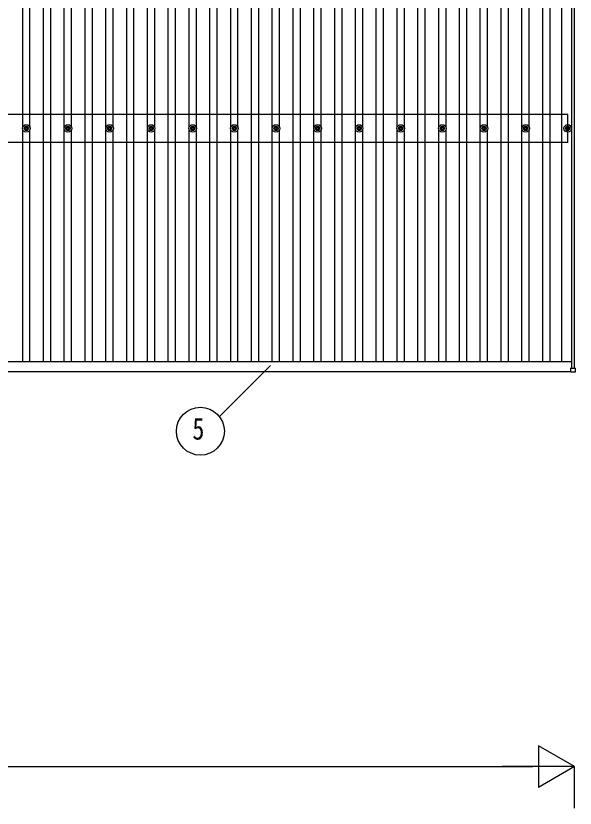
# Model space of a CAD drawing. Units: millimetres, scale not verified. Extents: x -16820 to 16820, y -11880 to 11880.
# Drawn here: x -8164 to -5475, y -32 to 3778 of the extents above; entities that cross this region are included whole.
import ezdxf
from ezdxf.enums import TextEntityAlignment as Align

# ---------------------------------------------------------------- set-up
doc = ezdxf.new("R2010")
doc.units = ezdxf.units.MM
doc.header["$LTSCALE"] = 50
for name, color, linetype in [('0-4_YKK_13', 4, 'Continuous'), ('0-5_YKK_A1', 4, 'Continuous'), ('0-6_YKK_D', 6, 'Continuous')]:
    doc.layers.add(name, color=color, linetype=linetype)
doc.styles.add('ＭＳ ゴシック', font='')
doc.styles.get('ＭＳ ゴシック').set_extended_font_data('MS Gothic')

msp = doc.modelspace()

# ---------------------------------------------------------------- linework, layer by layer
at = {"layer": '0-4_YKK_13'}
for p, q in [((-8115.17, 3246.85), (-8115.17, 3242.43)), ((-8111.67, 3246.85), (-8111.67, 3242.43)), ((-7915.17, 3246.85), (-7915.17, 3242.43)), ((-7911.67, 3246.85), (-7911.67, 3242.43)), ((-7715.17, 3246.85), (-7715.17, 3242.43)), ((-7711.67, 3246.85), (-7711.67, 3242.43)), ((-7515.17, 3246.85), (-7515.17, 3242.43)), ((-7511.67, 3246.85), (-7511.67, 3242.43)), ((-7315.17, 3246.85), (-7315.17, 3242.43)), ((-7311.67, 3246.85), (-7311.67, 3242.43)), ((-7115.17, 3246.85), (-7115.17, 3242.43)), ((-7111.67, 3246.85), (-7111.67, 3242.43)), ((-6915.17, 3246.85), (-6915.17, 3242.43)), ((-6911.67, 3246.85), (-6911.67, 3242.43)), ((-6715.17, 3246.85), (-6715.17, 3242.43)), ((-6711.67, 3246.85), (-6711.67, 3242.43)), ((-6515.17, 3246.85), (-6515.17, 3242.43)), ((-6511.67, 3246.85), (-6511.67, 3242.43)), ((-6315.17, 3246.85), (-6315.17, 3242.43)), ((-6311.67, 3246.85), (-6311.67, 3242.43)), ((-6115.17, 3246.85), (-6115.17, 3242.43)), ((-6111.67, 3246.85), (-6111.67, 3242.43)), ((-5915.17, 3246.85), (-5915.17, 3242.43)), ((-5911.67, 3246.85), (-5911.67, 3242.43)), ((-5715.17, 3246.85), (-5715.17, 3242.43)), ((-5711.67, 3246.85), (-5711.67, 3242.43)), ((-5512.42, 3246.85), (-5512.42, 3242.43)), ((-5508.92, 3246.85), (-5508.92, 3242.43)), ((-8123.42, 3238.6), (-8119.01, 3238.6)), ((-8123.42, 3235.1), (-8119.01, 3235.1)), ((-8115.17, 3231.27), (-8115.17, 3226.85)), ((-8111.67, 3231.27), (-8111.67, 3226.85)), ((-8107.84, 3238.6), (-8103.43, 3238.6)), ((-8107.84, 3235.1), (-8103.43, 3235.1)), ((-7923.42, 3238.6), (-7919.01, 3238.6)), ((-7923.42, 3235.1), (-7919.01, 3235.1)), ((-7915.17, 3231.27), (-7915.17, 3226.85)), ((-7911.67, 3231.27), (-7911.67, 3226.85)), ((-7907.84, 3238.6), (-7903.43, 3238.6)), ((-7907.84, 3235.1), (-7903.43, 3235.1)), ((-7723.42, 3238.6), (-7719.01, 3238.6)), ((-7723.42, 3235.1), (-7719.01, 3235.1)), ((-7715.17, 3231.27), (-7715.17, 3226.85)), ((-7711.67, 3231.27), (-7711.67, 3226.85)), ((-7707.84, 3238.6), (-7703.43, 3238.6)), ((-7707.84, 3235.1), (-7703.43, 3235.1)), ((-7523.42, 3238.6), (-7519.01, 3238.6)), ((-7523.42, 3235.1), (-7519.01, 3235.1)), ((-7515.17, 3231.27), (-7515.17, 3226.85)), ((-7511.67, 3231.27), (-7511.67, 3226.85)), ((-7507.84, 3238.6), (-7503.43, 3238.6)), ((-7507.84, 3235.1), (-7503.43, 3235.1)), ((-7323.42, 3238.6), (-7319.01, 3238.6)), ((-7323.42, 3235.1), (-7319.01, 3235.1)), ((-7315.17, 3231.27), (-7315.17, 3226.85)), ((-7311.67, 3231.27), (-7311.67, 3226.85)), ((-7307.84, 3238.6), (-7303.43, 3238.6)), ((-7307.84, 3235.1), (-7303.43, 3235.1)), ((-7123.42, 3238.6), (-7119.01, 3238.6)), ((-7123.42, 3235.1), (-7119.01, 3235.1)), ((-7115.17, 3231.27), (-7115.17, 3226.85)), ((-7111.67, 3231.27), (-7111.67, 3226.85)), ((-7107.84, 3238.6), (-7103.43, 3238.6)), ((-7107.84, 3235.1), (-7103.43, 3235.1)), ((-6923.42, 3238.6), (-6919.01, 3238.6)), ((-6923.42, 3235.1), (-6919.01, 3235.1)), ((-6915.17, 3231.27), (-6915.17, 3226.85)), ((-6911.67, 3231.27), (-6911.67, 3226.85)), ((-6907.84, 3238.6), (-6903.43, 3238.6)), ((-6907.84, 3235.1), (-6903.43, 3235.1)), ((-6723.42, 3238.6), (-6719.01, 3238.6)), ((-6723.42, 3235.1), (-6719.01, 3235.1)), ((-6715.17, 3231.27), (-6715.17, 3226.85)), ((-6711.67, 3231.27), (-6711.67, 3226.85)), ((-6707.84, 3238.6), (-6703.43, 3238.6)), ((-6707.84, 3235.1), (-6703.43, 3235.1)), ((-6523.42, 3238.6), (-6519.01, 3238.6)), ((-6523.42, 3235.1), (-6519.01, 3235.1)), ((-6515.17, 3231.27), (-6515.17, 3226.85)), ((-6511.67, 3231.27), (-6511.67, 3226.85)), ((-6507.84, 3238.6), (-6503.43, 3238.6)), ((-6507.84, 3235.1), (-6503.43, 3235.1)), ((-6323.42, 3238.6), (-6319.01, 3238.6)), ((-6323.42, 3235.1), (-6319.01, 3235.1)), ((-6315.17, 3231.27), (-6315.17, 3226.85)), ((-6311.67, 3231.27), (-6311.67, 3226.85)), ((-6307.84, 3238.6), (-6303.43, 3238.6)), ((-6307.84, 3235.1), (-6303.43, 3235.1)), ((-6123.42, 3238.6), (-6119.01, 3238.6)), ((-6123.42, 3235.1), (-6119.01, 3235.1)), ((-6115.17, 3231.27), (-6115.17, 3226.85)), ((-6111.67, 3231.27), (-6111.67, 3226.85)), ((-6107.84, 3238.6), (-6103.43, 3238.6)), ((-6107.84, 3235.1), (-6103.43, 3235.1)), ((-5923.42, 3238.6), (-5919.01, 3238.6)), ((-5923.42, 3235.1), (-5919.01, 3235.1)), ((-5915.17, 3231.27), (-5915.17, 3226.85)), ((-5911.67, 3231.27), (-5911.67, 3226.85)), ((-5907.84, 3238.6), (-5903.43, 3238.6)), ((-5907.84, 3235.1), (-5903.43, 3235.1)), ((-5723.42, 3238.6), (-5719.01, 3238.6)), ((-5723.42, 3235.1), (-5719.01, 3235.1)), ((-5715.17, 3231.27), (-5715.17, 3226.85)), ((-5711.67, 3231.27), (-5711.67, 3226.85)), ((-5707.84, 3238.6), (-5703.43, 3238.6)), ((-5707.84, 3235.1), (-5703.43, 3235.1)), ((-5520.67, 3238.6), (-5516.25, 3238.6)), ((-5520.67, 3235.1), (-5516.25, 3235.1)), ((-5512.42, 3231.27), (-5512.42, 3226.85)), ((-5508.92, 3231.27), (-5508.92, 3226.85)), ((-5505.09, 3238.6), (-5500.67, 3238.6)), ((-5505.09, 3235.1), (-5500.67, 3235.1)), ((-5495.12, 2065.86), (-5495.12, 2083.86)), ((-5494.12, 2084.86), (-5476.12, 2084.86)), ((-5476.12, 2064.86), (-5494.12, 2064.86)), ((-5475.12, 2083.86), (-5475.12, 2065.86))]:
    msp.add_line(p, q, dxfattribs=at)
for centre, radius in [((-8113.42, 3236.85), 18.25), ((-8113.42, 3236.85), 10.15), ((-8113.42, 3236.85), 5.85), ((-8113.42, 3236.85), 5.25), ((-7913.42, 3236.85), 18.25), ((-7913.42, 3236.85), 10.15), ((-7913.42, 3236.85), 5.85), ((-7913.42, 3236.85), 5.25), ((-7713.42, 3236.85), 18.25), ((-7713.42, 3236.85), 10.15), ((-7713.42, 3236.85), 5.85), ((-7713.42, 3236.85), 5.25), ((-7513.42, 3236.85), 18.25), ((-7513.42, 3236.85), 10.15), ((-7513.42, 3236.85), 5.85), ((-7513.42, 3236.85), 5.25), ((-7313.42, 3236.85), 18.25), ((-7313.42, 3236.85), 10.15), ((-7313.42, 3236.85), 5.85), ((-7313.42, 3236.85), 5.25), ((-7113.42, 3236.85), 18.25), ((-7113.42, 3236.85), 10.15), ((-7113.42, 3236.85), 5.85), ((-7113.42, 3236.85), 5.25), ((-6913.42, 3236.85), 18.25), ((-6913.42, 3236.85), 10.15), ((-6913.42, 3236.85), 5.85), ((-6913.42, 3236.85), 5.25), ((-6713.42, 3236.85), 18.25), ((-6713.42, 3236.85), 10.15), ((-6713.42, 3236.85), 5.85), ((-6713.42, 3236.85), 5.25), ((-6513.42, 3236.85), 18.25), ((-6513.42, 3236.85), 10.15), ((-6513.42, 3236.85), 5.85), ((-6513.42, 3236.85), 5.25), ((-6313.42, 3236.85), 18.25), ((-6313.42, 3236.85), 10.15), ((-6313.42, 3236.85), 5.85), ((-6313.42, 3236.85), 5.25), ((-6113.42, 3236.85), 18.25), ((-6113.42, 3236.85), 10.15), ((-6113.42, 3236.85), 5.85), ((-6113.42, 3236.85), 5.25), ((-5913.42, 3236.85), 18.25), ((-5913.42, 3236.85), 10.15), ((-5913.42, 3236.85), 5.85), ((-5913.42, 3236.85), 5.25), ((-5713.42, 3236.85), 18.25), ((-5713.42, 3236.85), 10.15), ((-5713.42, 3236.85), 5.85), ((-5713.42, 3236.85), 5.25), ((-5510.67, 3236.85), 18.25), ((-5510.67, 3236.85), 10.15), ((-5510.67, 3236.85), 5.85), ((-5510.67, 3236.85), 5.25)]:
    msp.add_circle(centre, radius, dxfattribs=at)
for centre, start, end in [((-5494.12, 2083.86), 90, 180), ((-5494.12, 2065.86), 180, 270), ((-5476.12, 2083.86), 0, 90), ((-5476.12, 2065.86), 270, 0)]:
    msp.add_arc(centre, 1, start, end, dxfattribs=at)
at = {"layer": '0-5_YKK_A1'}
for p, q in [((-5490.42, 2084.86), (-5490.42, 7483.3)), ((-5478.42, 2084.86), (-5478.42, 7483.3)), ((-8030.92, 2116.14), (-8030.92, 7457.21)), ((-7995.92, 2116.14), (-7995.92, 7457.21)), ((-7830.92, 2116.14), (-7830.92, 7457.21)), ((-7795.92, 2116.14), (-7795.92, 7457.21)), ((-7630.92, 2116.14), (-7630.92, 7457.21)), ((-7595.92, 2116.14), (-7595.92, 7457.21)), ((-7430.92, 2116.14), (-7430.92, 7457.21)), ((-7395.92, 2116.14), (-7395.92, 7457.21)), ((-7230.92, 2116.14), (-7230.92, 7457.21)), ((-7195.92, 2116.14), (-7195.92, 7457.21)), ((-7030.92, 2116.14), (-7030.92, 7457.21)), ((-6995.92, 2116.14), (-6995.92, 7457.21)), ((-6830.92, 2116.14), (-6830.92, 7457.21)), ((-6795.92, 2116.14), (-6795.92, 7457.21)), ((-6630.92, 2116.14), (-6630.92, 7457.21)), ((-6595.92, 2116.14), (-6595.92, 7457.21)), ((-6430.92, 2116.14), (-6430.92, 7457.21)), ((-6395.92, 2116.14), (-6395.92, 7457.21)), ((-6230.92, 2116.14), (-6230.92, 7457.21)), ((-6195.92, 2116.14), (-6195.92, 7457.21)), ((-6030.92, 2116.14), (-6030.92, 7457.21)), ((-5995.92, 2116.14), (-5995.92, 7457.21)), ((-5830.92, 2116.14), (-5830.92, 7457.21)), ((-5795.92, 2116.14), (-5795.92, 7457.21)), ((-5630.92, 2116.14), (-5630.92, 7457.21)), ((-5595.92, 2116.14), (-5595.92, 7457.21)), ((-5538.42, 2116.14), (-5538.42, 7457.19)), ((-8130.92, 3242.04), (-8130.92, 6331.66)), ((-8095.92, 3242.02), (-8095.92, 6331.68)), ((-7930.92, 3242.04), (-7930.92, 6331.66)), ((-7895.92, 3242.02), (-7895.92, 6331.68)), ((-7730.92, 3242.04), (-7730.92, 6331.66)), ((-7695.92, 3242.02), (-7695.92, 6331.68)), ((-7530.92, 3242.04), (-7530.92, 6331.66)), ((-7495.92, 3242.02), (-7495.92, 6331.68)), ((-7330.92, 3242.04), (-7330.92, 6331.66)), ((-7295.92, 3242.02), (-7295.92, 6331.68)), ((-7130.92, 3242.04), (-7130.92, 6331.66)), ((-7095.92, 3242.02), (-7095.92, 6331.68)), ((-6930.92, 3242.04), (-6930.92, 6331.66)), ((-6895.92, 3242.02), (-6895.92, 6331.68)), ((-6730.92, 3242.04), (-6730.92, 6331.66)), ((-6695.92, 3242.02), (-6695.92, 6331.68)), ((-6530.92, 3242.04), (-6530.92, 6331.66)), ((-6495.92, 3242.02), (-6495.92, 6331.68)), ((-6330.92, 3242.04), (-6330.92, 6331.66)), ((-6295.92, 3242.02), (-6295.92, 6331.68)), ((-6130.92, 3242.04), (-6130.92, 6331.66)), ((-6095.92, 3242.02), (-6095.92, 6331.68)), ((-5930.92, 3242.04), (-5930.92, 6331.66)), ((-5895.92, 3242.02), (-5895.92, 6331.68)), ((-5730.92, 3242.04), (-5730.92, 6331.66)), ((-5695.92, 3242.02), (-5695.92, 6331.68)), ((-5510.25, 3303.85), (-13913.42, 3303.85)), ((-5510.25, 3169.85), (-5510.25, 3303.85)), ((-8130.92, 2116.14), (-8130.92, 3231.66)), ((-8095.92, 2116.14), (-8095.92, 3231.68)), ((-7930.92, 2116.14), (-7930.92, 3231.66)), ((-7895.92, 2116.14), (-7895.92, 3231.68)), ((-7730.92, 2116.14), (-7730.92, 3231.66)), ((-7695.92, 2116.14), (-7695.92, 3231.68)), ((-7530.92, 2116.14), (-7530.92, 3231.66)), ((-7495.92, 2116.14), (-7495.92, 3231.68)), ((-7330.92, 2116.14), (-7330.92, 3231.66)), ((-7295.92, 2116.14), (-7295.92, 3231.68)), ((-7130.92, 2116.14), (-7130.92, 3231.66)), ((-7095.92, 2116.14), (-7095.92, 3231.68)), ((-6930.92, 2116.14), (-6930.92, 3231.66)), ((-6895.92, 2116.14), (-6895.92, 3231.68)), ((-6730.92, 2116.14), (-6730.92, 3231.66)), ((-6695.92, 2116.14), (-6695.92, 3231.68)), ((-6530.92, 2116.14), (-6530.92, 3231.66)), ((-6495.92, 2116.14), (-6495.92, 3231.68)), ((-6330.92, 2116.14), (-6330.92, 3231.66)), ((-6295.92, 2116.14), (-6295.92, 3231.68)), ((-6130.92, 2116.14), (-6130.92, 3231.66)), ((-6095.92, 2116.14), (-6095.92, 3231.68)), ((-5930.92, 2116.14), (-5930.92, 3231.66)), ((-5895.92, 2116.14), (-5895.92, 3231.68)), ((-5730.92, 2116.14), (-5730.92, 3231.66)), ((-5695.92, 2116.14), (-5695.92, 3231.68)), ((-5510.25, 3169.85), (-13913.42, 3169.85)), ((-13936.42, 2116.14), (-5490.42, 2116.14)), ((-8503.42, 2068.16), (-5495.12, 2068.16))]:
    msp.add_line(p, q, dxfattribs=at)
at = {"layer": '0-6_YKK_D'}
for p, q in [((-7185.42, 1851.14), (-6940.08, 2096.48)), ((-5478.42, 168.16), (-5651.63, 268.16)), ((-5651.63, 268.16), (-5651.63, 68.16)), ((-13748.42, 168.16), (-5678.42, 168.16)), ((-5478.42, 168.16), (-5824.83, 168.16)), ((-5478.42, 168.16), (-5651.63, 68.16)), ((-5478.42, -31.84), (-5478.42, 169.16))]:
    msp.add_line(p, q, dxfattribs=at)
msp.add_circle((-7276.71, 1780.87), 115.2, dxfattribs=at)

# ---------------------------------------------------------------- texts
at = {"layer": '0-6_YKK_D', "style": 'ＭＳ ゴシック', "width": 0.8}
msp.add_text('5', height=105.6, dxfattribs=at).set_placement((-7315.11, 1708.87), align=Align.BOTTOM_LEFT)

doc.saveas('drawing.dxf')
